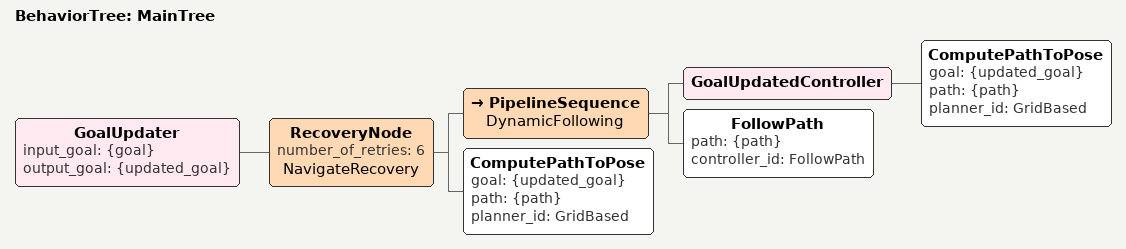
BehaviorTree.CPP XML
<root main_tree_to_execute="MainTree">
  <BehaviorTree ID="MainTree">

    <GoalUpdater input_goal="{goal}" output_goal="{updated_goal}">

      <RecoveryNode number_of_retries="6" name="NavigateRecovery">

        <PipelineSequence name="DynamicFollowing">

          <GoalUpdatedController>
            <ComputePathToPose goal="{updated_goal}" path="{path}" planner_id="GridBased"/>
          </GoalUpdatedController>

          <FollowPath path="{path}" controller_id="FollowPath"/>

        </PipelineSequence>

        <ComputePathToPose goal="{updated_goal}" path="{path}" planner_id="GridBased"/>

      </RecoveryNode>

    </GoalUpdater>

  </BehaviorTree>
</root>
